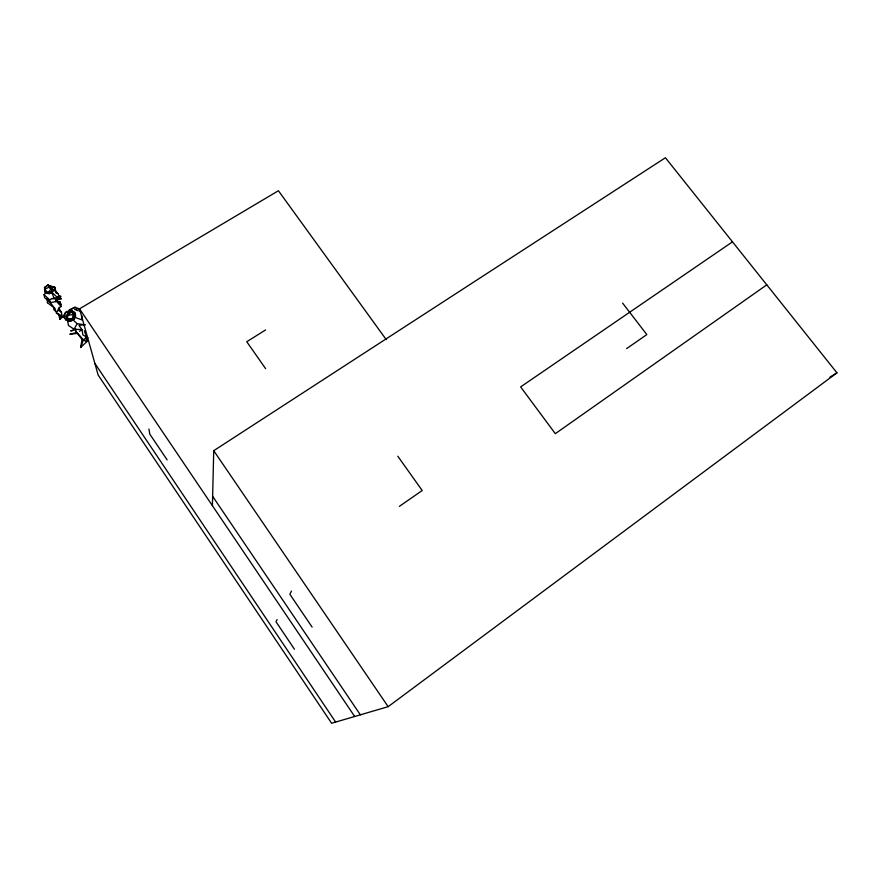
<?xml version="1.0" encoding="UTF-8"?>
<svg xmlns="http://www.w3.org/2000/svg" width="881" height="881" viewBox="0 0 881 881"><rect width="100%" height="100%" fill="white"/><g stroke="black" fill="none" stroke-linecap="round" stroke-linejoin="round"><path stroke-width="1.32" d="M60.051 316.764L59.985 319.462L60.415 315.376L58.432 313.68L59.985 319.462L62.265 317.248L56.549 313.295L58.631 308.328L61.13 306.467L60.095 302.161M212.409 505.694L213.731 450.698L665.419 157.743L836.95 372.828L388.158 706.672L331.608 723.257L98.132 375.02L79.543 308.835L278.418 190.737L386.263 339.648M46.748 285.984L44.446 287.261L45.438 293.241L44.05 294.65L44.601 297.635L50.371 302.646L55.448 301.665L56.604 298.934L61.152 298.824L60.139 297.382L60.943 296.291L59.203 295.664L58.344 296.368M44.975 287.801L45.658 293.131L51.417 292.866L51.946 287.569L51.021 286.171L47.849 284.937L44.975 287.801L44.513 289.431L45.658 293.131L49.149 293.714L53.124 290.179L51.946 287.569L48.521 285.444L51.318 286.589M59.203 295.664L57.276 297.338L54.082 298.274L51.516 291.897L54.237 290.51L54.6 287.085L52.464 286.479L50.514 287.702M59.379 307.293L58.994 310.773L61.384 311.995L62.265 317.248L61.207 314.991M73.751 328.47L82.054 339.504L80.645 347.488L86.801 341.63L87.682 337.588L85.732 335.143M56.549 313.295L54.743 308.35L47.442 302.701L47.915 300.718L46.77 298.659M72.374 318.515L73.376 314.418L71.416 311.676L68.421 312.722L65.778 316.367L67.716 318.834L72.374 318.515L74.081 316.477L73.828 313.966L72.341 312.634M84.235 324.626L78.96 325.441L81.966 329.604L82.869 334.934L87.682 337.588L85.699 337.963L83.365 339.879L80.645 347.488L81.669 345.022M75.568 316.004L73.872 319.506L71.361 320.717L66.306 320.277L64.214 317.711L64.621 313.735L66.339 311.929L69.346 310.894L71.956 310.894L74.026 311.907L75.37 313.46L75.568 316.004L73.872 319.506L71.361 320.717M55.448 301.665L56.604 298.934L51.858 298.637L49.578 299.793L44.05 294.65M68.013 321.532L73.046 319.99L74.422 317.138L82.407 320.078L81.79 315.541M277.119 619.541L275.995 621.766L294.474 649.231M291.479 591.074L289.871 594.268L312.105 627.074M67.507 320.453L68.52 325.507L74.081 329.263L77.143 323.679L85.479 324.858M51.417 292.866L53.124 290.179M66.339 311.929L64.621 313.735L64.049 316.708L66.306 320.277M73.211 317.964L74.257 316.742M71.416 311.676L67.694 315.486L65.778 316.367M79.51 331.355L81.966 329.604L74.081 329.263M766.778 284.849L555.316 433.672L520.638 386.902L732.485 241.846M399.379 506.355L422.208 490.508L397.794 456.204M626.6 348.623L646.83 334.582L622.614 303.119M265.588 329.935L246.768 341.74L265.622 368.665M829.957 377.123L836.95 372.828M70.689 309.683L75.006 307.227L78.442 308.581L80.501 311.874M69.346 310.894L65.767 312.601L64.082 315.299L64.214 317.711M75.006 307.227L69.225 309.848L69.61 310.299M75.645 328.877L70.689 330.959L73.222 330.496M60.04 298.615L55.558 300.432L61.13 306.467M51.021 286.171L44.513 289.431L49.149 293.714M68.189 313.162L70.304 312.436M69.566 320.794L73.277 319.748L75.171 317.061L75.37 313.46L71.956 310.894M78.442 308.581L74.544 309.363L78.2 310.806M50.294 292.14L47.849 292.613L50.702 289.684L47.849 284.937M51.946 287.569L54.6 287.085L55.778 290.84L54.237 290.51M51.858 298.637L54.082 298.274M77.539 333.381L69.83 334.251L76.482 332.6L75.766 330.32M71.361 318.944L68.09 319.153L66.317 318.008M82.054 339.504L86.801 341.63L85.699 337.963M61.152 298.824L57.276 297.338L51.516 291.897M55.756 292.701L57.816 293.582L59.556 296.423M48.521 285.444L52.067 287.933M55.701 311.312L53.873 309.738L53.686 307.392M73.046 319.99L77.143 323.679M77.715 333.326L83.365 339.879M55.899 291.699L57.816 293.582L55.029 290.587M48.499 300.311L54.743 308.35M213.731 450.698L388.158 706.672M212.64 496.322L360.351 714.821M79.543 308.835L354.68 716.484M167.137 459.882L149.792 434.102L148.922 429.036M94.862 363.379L335.628 722.068M72.55 312.909L74.18 315.409M59.445 308.945L61.461 312.667M74.081 316.477L73.376 314.418L67.694 315.486L67.716 318.834M84.356 330.749L85.391 334.042M49.578 299.793L50.371 302.646M54.6 287.085L55.129 289.552M47.255 299.386L47.442 302.701M59.82 301.798L55.558 300.432L61.141 304.441L59.82 301.798"/></g></svg>
